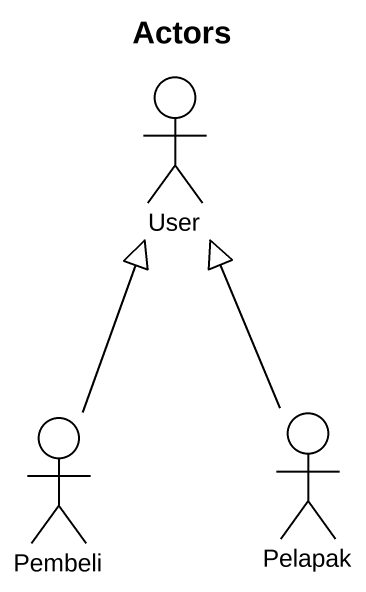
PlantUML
@startuml
title Actors
actor User
actor Pembeli
actor Pelapak
Pembeli -up-|> User
Pelapak -up-|> User
@enduml
